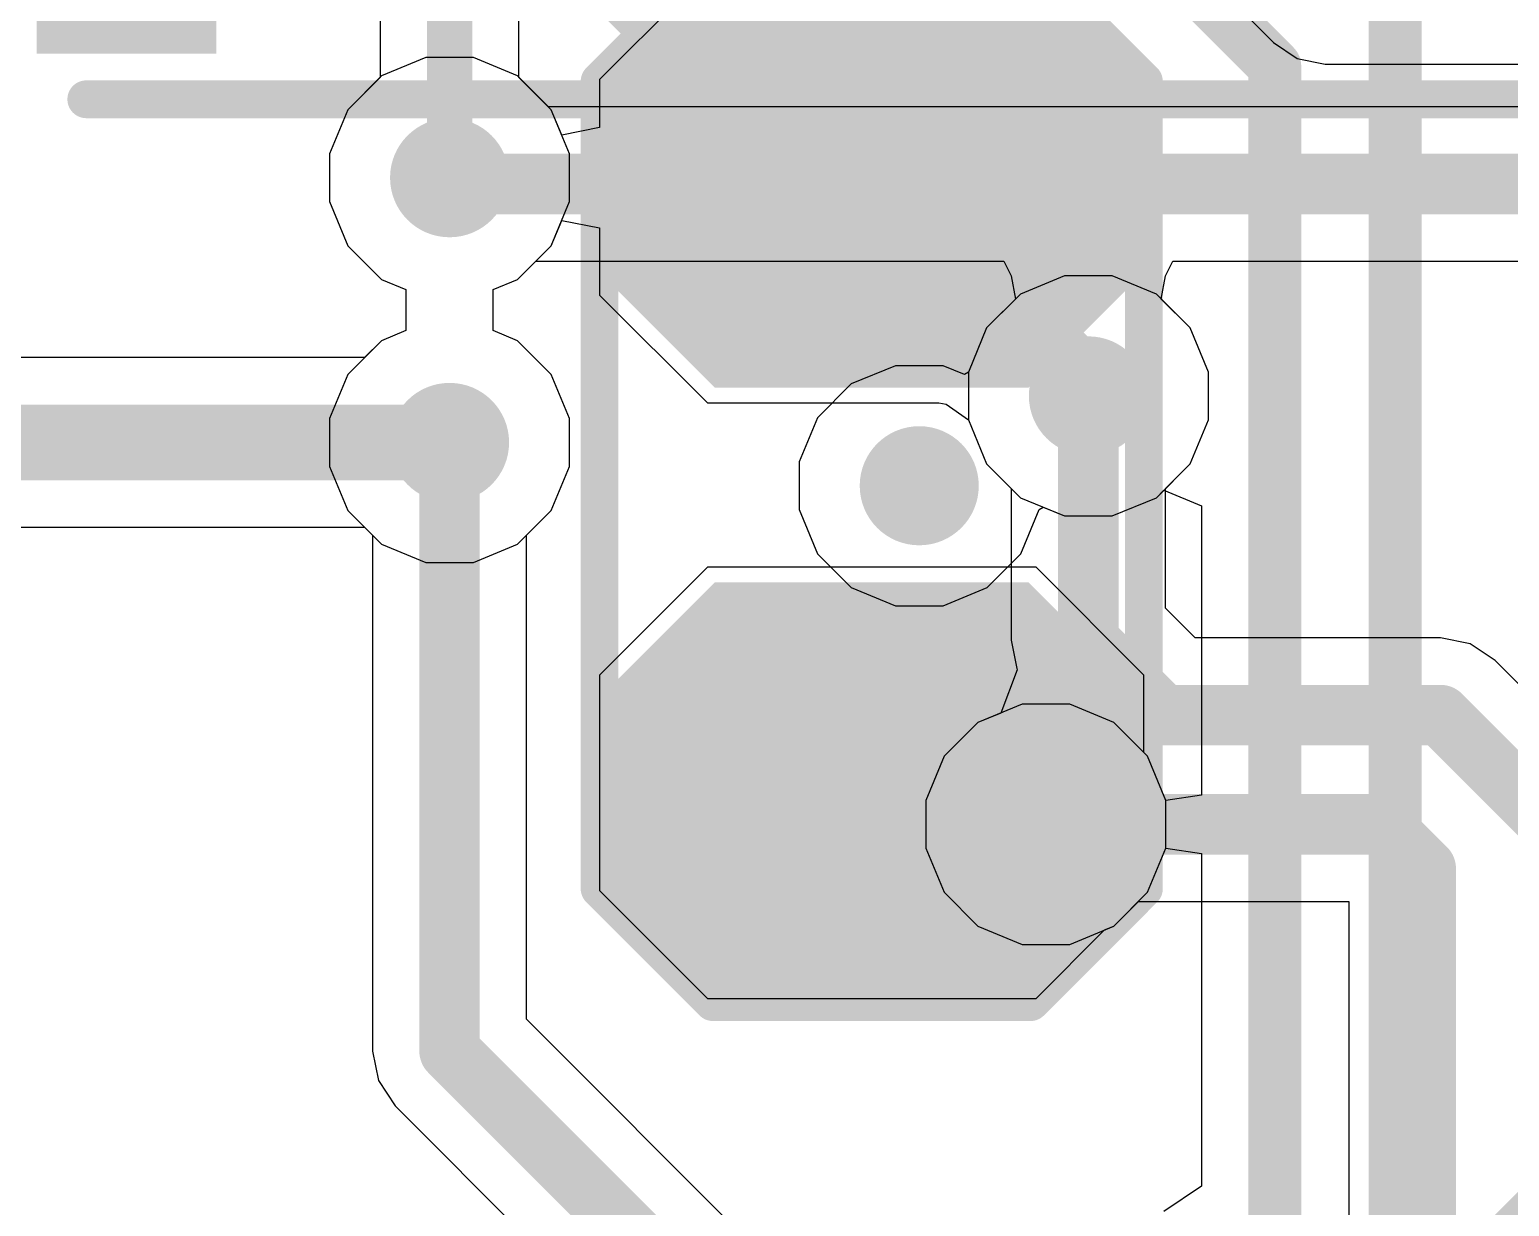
# Model space of a CAD drawing. Header units: inches. Extents: x 0 to 5429, y 0 to 5429.
# Drawn here: x 5.98 to 10.952, y 21.006 to 24.958 of the extents above; entities that cross this region are included whole.
import ezdxf

# ---------------------------------------------------------------- set-up
doc = ezdxf.new("R2010")
doc.units = ezdxf.units.IN
for name, color, linetype in [('Bottom Layer', 5, 'Continuous'), ('Bottom Overlay', 54, 'Continuous'), ('Bottom Paste', 16, 'Continuous'), ('Bottom Solder', 6, 'Continuous'), ('Ground', 16, 'Continuous'), ('Mechanical 13', 56, 'Continuous'), ('Power', 76, 'Continuous'), ('Top Layer', 1, 'Continuous'), ('Top Overlay', 2, 'Continuous'), ('Top Solder', 216, 'Continuous'), ('Via Holes', 16, 'Continuous')]:
    doc.layers.add(name, color=color, linetype=linetype)

# ---------------------------------------------------------------- blocks, each defined once
blk = doc.blocks.new('2_T____P___B_30')
at = {"layer": 'Bottom Layer'}
for points in [[(0.2857, 0.762), (-0.2857, 0.762), (-0.5715, 0.4763), (-0.5715, -0.4763), (-0.2857, -0.762), (0.2857, -0.762), (0.5715, -0.4763), (0.5715, 0.4763)], [(2.2858, 0.762), (1.7143, 0.762), (1.4285, 0.4763), (1.4285, -0.4763), (1.7143, -0.762), (2.2858, -0.762), (2.5715, -0.4763), (2.5715, 0.4763)]]:
    blk.add_hatch(color=5, dxfattribs=at).paths.add_polyline_path(points)
at = {"layer": 'Bottom Paste'}
for points in [[(0.2857, 0.762), (-0.2857, 0.762), (-0.5715, 0.4763), (-0.5715, -0.4763), (-0.2857, -0.762), (0.2857, -0.762), (0.5715, -0.4763), (0.5715, 0.4763)], [(2.2858, 0.762), (1.7143, 0.762), (1.4285, 0.4763), (1.4285, -0.4763), (1.7143, -0.762), (2.2858, -0.762), (2.5715, -0.4763), (2.5715, 0.4763)]]:
    blk.add_hatch(color=16, dxfattribs=at).paths.add_polyline_path(points)
at = {"layer": 'Bottom Solder'}
for points in [[(0.3366, 0.8636), (-0.3366, 0.8636), (-0.6731, 0.5271), (-0.6731, -0.5271), (-0.3366, -0.8636), (0.3366, -0.8636), (0.6731, -0.5271), (0.6731, 0.5271)], [(2.3366, 0.8636), (1.6635, 0.8636), (1.3269, 0.5271), (1.3269, -0.5271), (1.6635, -0.8636), (2.3366, -0.8636), (2.6731, -0.5271), (2.6731, 0.5271)]]:
    blk.add_hatch(color=6, dxfattribs=at).paths.add_polyline_path(points)
at = {"layer": 'Bottom Overlay', "const_width": 0.127}
for points in [[(-0.3556, 0.9144), (-0.7366, 0.5334)], [(-0.3556, 0.9144), (2.3556, 0.9144)], [(2.3556, 0.9144), (2.7366, 0.5334)], [(-0.7366, 0.5334), (-0.7366, -0.5334)], [(2.7366, 0.5334), (2.7366, -0.5334)], [(-0.7366, -0.5334), (-0.3556, -0.9144)], [(2.7366, -0.5334), (2.3556, -0.9144)], [(-0.3556, -0.9144), (2.3556, -0.9144)]]:
    blk.add_lwpolyline(points, dxfattribs=at)
at = {"layer": 'Bottom Overlay', "const_width": 0.0635}
for points in [[(-0.3874, 0.9144, 1), (-0.3239, 0.9144, 1)], [(-0.3874, 0.9144, 1), (-0.3239, 0.9144, 1)], [(2.3239, 0.9144, 1), (2.3874, 0.9144, 1)], [(2.3239, 0.9144, 1), (2.3874, 0.9144, 1)], [(-0.7683, 0.5334, 1), (-0.7048, 0.5334, 1)], [(-0.7683, 0.5334, 1), (-0.7048, 0.5334, 1)], [(2.7049, 0.5334, 1), (2.7684, 0.5334, 1)], [(2.7049, 0.5334, 1), (2.7684, 0.5334, 1)], [(-0.7683, -0.5334, 1), (-0.7048, -0.5334, 1)], [(-0.7683, -0.5334, 1), (-0.7048, -0.5334, 1)], [(2.7049, -0.5334, 1), (2.7684, -0.5334, 1)], [(2.7049, -0.5334, 1), (2.7684, -0.5334, 1)], [(-0.3874, -0.9144, 1), (-0.3239, -0.9144, 1)], [(-0.3874, -0.9144, 1), (-0.3239, -0.9144, 1)], [(2.3239, -0.9144, 1), (2.3874, -0.9144, 1)], [(2.3239, -0.9144, 1), (2.3874, -0.9144, 1)]]:
    blk.add_lwpolyline(points, format="xyb", close=True, dxfattribs=at)
blk = doc.blocks.new('FH34SRJ_24S_0_5SH_50__49')
at = {"layer": 'Top Solder'}
blk.add_hatch(color=216, dxfattribs=at).paths.add_polyline_path([(-6.4484, -1.7516), (-7.0516, -1.7516), (-7.0516, -0.7484), (-6.4484, -0.7484)])
at = {"layer": 'Mechanical 13', "const_width": 0.127}
for points in [[(-5.0946, -1.5894), (-4.9314, -1.7526)], [(-4.8514, -1.7526), (-4.6882, -1.5894)]]:
    blk.add_lwpolyline(points, dxfattribs=at)
at = {"layer": 'Mechanical 13', "const_width": 0.0635}
for points in [[(-4.9631, -1.7526, 1), (-4.8996, -1.7526, 1)], [(-4.8831, -1.7526, 1), (-4.8197, -1.7526, 1)]]:
    blk.add_lwpolyline(points, format="xyb", close=True, dxfattribs=at)
at = {"layer": 'Top Overlay', "const_width": 0.127}
blk.add_lwpolyline([(-6.8848, -1.905), (6.8914, -1.905)], dxfattribs=at)
at = {"layer": 'Top Overlay', "const_width": 0.0635}
blk.add_lwpolyline([(-6.9165, -1.905, 1), (-6.853, -1.905, 1)], format="xyb", close=True, dxfattribs=at)

msp = doc.modelspace()

# ---------------------------------------------------------------- hatches: boundary and pattern name
at = {"layer": 'Bottom Layer'}
h = msp.add_hatch(color=5, dxfattribs=at)
edge = h.paths.add_edge_path()
edge.add_arc((7.3914, 24.4602), 0.2, 0, 360)
h = msp.add_hatch(color=5, dxfattribs=at)
edge = h.paths.add_edge_path()
edge.add_arc((9.5379, 23.7275), 0.2, 0, 360)
h = msp.add_hatch(color=5, dxfattribs=at)
edge = h.paths.add_edge_path()
edge.add_arc((7.3914, 23.5712), 0.2, 0, 360)
h = msp.add_hatch(color=5, dxfattribs=at)
edge = h.paths.add_edge_path()
edge.add_arc((8.9695, 23.4258), 0.2, 0, 360)
h = msp.add_hatch(color=5, dxfattribs=at)
edge = h.paths.add_edge_path()
edge.add_arc((9.3951, 22.2889), 0.2, 0, 360)
at = {"layer": 'Ground'}
h = msp.add_hatch(color=16, dxfattribs=at)
edge = h.paths.add_edge_path()
edge.add_arc((7.3914, 24.4602), 0.2, 0, 360)
h = msp.add_hatch(color=16, dxfattribs=at)
edge = h.paths.add_edge_path()
edge.add_arc((9.5379, 23.7275), 0.2, 0, 360)
h = msp.add_hatch(color=16, dxfattribs=at)
edge = h.paths.add_edge_path()
edge.add_arc((7.3914, 23.5712), 0.2, 0, 360)
h = msp.add_hatch(color=16, dxfattribs=at)
edge = h.paths.add_edge_path()
edge.add_arc((8.9695, 23.4258), 0.2, 0, 360)
h = msp.add_hatch(color=16, dxfattribs=at)
edge = h.paths.add_edge_path()
edge.add_arc((9.3951, 22.2889), 0.2, 0, 360)
at = {"layer": 'Power'}
h = msp.add_hatch(color=76, dxfattribs=at)
edge = h.paths.add_edge_path()
edge.add_arc((7.3914, 24.4602), 0.2, 0, 360)
h = msp.add_hatch(color=76, dxfattribs=at)
edge = h.paths.add_edge_path()
edge.add_arc((9.5379, 23.7275), 0.2, 0, 360)
h = msp.add_hatch(color=76, dxfattribs=at)
edge = h.paths.add_edge_path()
edge.add_arc((7.3914, 23.5712), 0.2, 0, 360)
h = msp.add_hatch(color=76, dxfattribs=at)
edge = h.paths.add_edge_path()
edge.add_arc((8.9695, 23.4258), 0.2, 0, 360)
h = msp.add_hatch(color=76, dxfattribs=at)
edge = h.paths.add_edge_path()
edge.add_arc((9.3951, 22.2889), 0.2, 0, 360)
at = {"layer": 'Top Layer'}
h = msp.add_hatch(color=1, dxfattribs=at)
edge = h.paths.add_edge_path()
edge.add_arc((7.3914, 24.4602), 0.2, 0, 360)
h = msp.add_hatch(color=1, dxfattribs=at)
edge = h.paths.add_edge_path()
edge.add_arc((9.5379, 23.7275), 0.2, 0, 360)
h = msp.add_hatch(color=1, dxfattribs=at)
edge = h.paths.add_edge_path()
edge.add_arc((7.3914, 23.5712), 0.2, 0, 360)
h = msp.add_hatch(color=1, dxfattribs=at)
edge = h.paths.add_edge_path()
edge.add_arc((8.9695, 23.4258), 0.2, 0, 360)
h = msp.add_hatch(color=1, dxfattribs=at)
edge = h.paths.add_edge_path()
edge.add_arc((9.3951, 22.2889), 0.2, 0, 360)
at = {"layer": 'Via Holes'}
h = msp.add_hatch(color=7, dxfattribs=at)
edge = h.paths.add_edge_path()
edge.add_arc((7.3914, 24.4602), 0.1, 0, 360)
h = msp.add_hatch(color=7, dxfattribs=at)
edge = h.paths.add_edge_path()
edge.add_arc((9.5379, 23.7275), 0.1, 0, 360)
h = msp.add_hatch(color=7, dxfattribs=at)
edge = h.paths.add_edge_path()
edge.add_arc((7.3914, 23.5712), 0.1, 0, 360)
h = msp.add_hatch(color=7, dxfattribs=at)
edge = h.paths.add_edge_path()
edge.add_arc((8.9695, 23.4258), 0.1, 0, 360)
h = msp.add_hatch(color=7, dxfattribs=at)
edge = h.paths.add_edge_path()
edge.add_arc((9.3951, 22.2889), 0.1, 0, 360)

# ---------------------------------------------------------------- linework, layer by layer
at = {"layer": 'Bottom Layer'}
for p, q in [((7.6245, 24.7973), (7.6245, 26.7208)), ((7.1583, 26.6243), (7.1583, 24.7973)), ((8.2575, 25.1521), (7.8955, 24.7902)), ((7.1583, 24.7973), (7.0496, 24.6886)), ((7.7332, 24.6886), (7.6245, 24.7973)), ((7.8955, 24.7902), (7.8955, 24.6286)), ((7.0496, 24.6886), (6.9882, 24.5404)), ((7.7685, 24.6034), (7.7332, 24.6886)), ((7.8955, 24.6286), (7.7685, 24.6034)), ((6.9882, 24.5404), (6.9882, 24.38)), ((6.9882, 24.38), (7.0496, 24.2318)), ((7.7332, 24.2318), (7.7685, 24.317)), ((7.7685, 24.317), (7.8955, 24.2918)), ((7.8955, 24.2918), (7.8955, 24.0663)), ((7.0496, 24.2318), (7.163, 24.1184)), ((7.6198, 24.1184), (7.7332, 24.2318)), ((7.163, 24.1184), (7.245, 24.0844)), ((7.5378, 24.0844), (7.6198, 24.1184)), ((7.245, 24.0844), (7.245, 23.947)), ((7.5378, 23.947), (7.5378, 24.0844)), ((7.8955, 24.0663), (8.2575, 23.7043)), ((7.245, 23.947), (7.163, 23.913)), ((7.6198, 23.913), (7.5378, 23.947)), ((7.163, 23.913), (7.0496, 23.7996)), ((7.7332, 23.7996), (7.6198, 23.913)), ((7.0496, 23.7996), (6.9882, 23.6514)), ((7.7946, 23.6514), (7.7332, 23.7996)), ((8.2575, 23.7043), (9.035, 23.7043)), ((9.035, 23.7043), (9.06, 23.6993)), ((9.06, 23.6993), (9.1347, 23.6473)), ((6.9882, 23.6514), (6.9882, 23.491)), ((7.7946, 23.491), (7.7946, 23.6514)), ((9.1347, 23.6473), (9.196, 23.4991)), ((6.9882, 23.491), (7.0496, 23.3428)), ((7.7332, 23.3428), (7.7946, 23.491)), ((9.196, 23.4991), (9.3095, 23.3857)), ((9.3095, 23.3857), (9.4577, 23.3243)), ((9.6181, 23.3243), (9.7663, 23.3857)), ((9.7663, 23.3857), (9.7911, 23.4106)), ((9.7911, 23.4106), (9.9181, 23.358)), ((7.0496, 23.3428), (7.1324, 23.26)), ((7.6504, 23.26), (7.7332, 23.3428)), ((9.4577, 23.3243), (9.6181, 23.3243)), ((9.9181, 23.358), (9.9181, 22.3864)), ((7.1324, 23.26), (7.1324, 21.5271)), ((7.6504, 21.6343), (7.6504, 23.26)), ((8.2575, 23.1521), (7.8955, 22.7902)), ((9.3624, 23.1521), (8.2575, 23.1521)), ((9.7243, 22.7902), (9.3624, 23.1521)), ((7.8955, 22.7902), (7.8955, 22.0663)), ((9.7243, 22.5299), (9.7243, 22.7902)), ((9.7369, 22.5173), (9.7243, 22.5299)), ((9.7983, 22.3691), (9.7369, 22.5173)), ((9.9181, 22.3864), (9.7983, 22.3691)), ((9.7369, 22.0605), (9.7983, 22.2087)), ((9.7983, 22.2087), (9.9181, 22.1914)), ((9.9181, 22.1914), (9.9181, 21.0736)), ((7.8955, 22.0663), (8.2575, 21.7043)), ((9.6235, 21.9471), (9.7369, 22.0605)), ((9.3624, 21.7043), (9.5922, 21.9341)), ((9.5922, 21.9341), (9.6235, 21.9471)), ((8.2575, 21.7043), (9.3624, 21.7043)), ((8.4263, 20.8584), (7.6504, 21.6343)), ((7.1324, 21.5271), (7.1521, 21.428)), ((7.1521, 21.428), (7.2083, 21.344)), ((7.2083, 21.344), (8.136, 20.4163)), ((9.9181, 21.0736), (9.7911, 20.9887))]:
    msp.add_line(p, q, dxfattribs=at)
for points, const_width in [([(7.3914, 24.4602), (7.3914, 26.7208)], 0.1524), ([(9.5366, 25.4624), (10.1641, 24.8348)], 0.1778), ([(10.5684, 14.0663), (10.5684, 25.1453)], 0.1778), ([(10.1641, 14.3707), (10.1641, 24.8348)], 0.1778), ([(8.8099, 24.4282), (9.06, 23.9583)], 0.2032), ([(9.06, 23.9583), (9.1181, 24.0164)], 0.2032), ([(9.1181, 24.0164), (9.3022, 24.0164)], 0.2032), ([(9.3022, 24.0164), (9.5379, 23.7808)], 0.2032), ([(9.5379, 23.7275), (9.5379, 23.7808)], 0.2032), ([(7.3914, 21.5271), (7.3914, 23.5712)], 0.2032), ([(10.9568, 20.9219), (11.6078, 21.5729)], 0.1524), ([(7.3914, 21.5271), (8.3191, 20.5994)], 0.2032)]:
    msp.add_lwpolyline(points, dxfattribs=dict(at, const_width=const_width))
for points, const_width in [([(10.1197, 24.8348, 1), (10.2086, 24.8348, 1)], 0.0889), ([(10.1197, 24.8348, 1), (10.2086, 24.8348, 1)], 0.0889), ([(7.3533, 24.4602, 1), (7.4295, 24.4602, 1)], 0.0762), ([(8.7591, 24.4282, 1), (8.8607, 24.4282, 1)], 0.1016), ([(9.0673, 24.0164, 1), (9.1689, 24.0164, 1)], 0.1016), ([(9.0673, 24.0164, 1), (9.1689, 24.0164, 1)], 0.1016), ([(9.2514, 24.0164, 1), (9.353, 24.0164, 1)], 0.1016), ([(9.2514, 24.0164, 1), (9.353, 24.0164, 1)], 0.1016), ([(9.0092, 23.9583, 1), (9.1108, 23.9583, 1)], 0.1016), ([(9.0092, 23.9583, 1), (9.1108, 23.9583, 1)], 0.1016), ([(9.4871, 23.7808, 1), (9.5887, 23.7808, 1)], 0.1016), ([(9.4871, 23.7808, 1), (9.5887, 23.7808, 1)], 0.1016), ([(9.4871, 23.7275, 1), (9.5887, 23.7275, 1)], 0.1016), ([(7.3406, 23.5712, 1), (7.4422, 23.5712, 1)], 0.1016), ([(7.3406, 21.5271, 1), (7.4422, 21.5271, 1)], 0.1016), ([(7.3406, 21.5271, 1), (7.4422, 21.5271, 1)], 0.1016)]:
    msp.add_lwpolyline(points, format="xyb", close=True, dxfattribs=dict(at, const_width=const_width))
at = {"layer": 'Ground'}
for p, q in [((7.3112, 24.8634), (7.163, 24.802)), ((7.4716, 24.8634), (7.3112, 24.8634)), ((7.6198, 24.802), (7.4716, 24.8634)), ((7.163, 24.802), (7.0496, 24.6886)), ((7.7332, 24.6886), (7.6198, 24.802)), ((7.0496, 24.6886), (6.9882, 24.5404)), ((7.7946, 24.5404), (7.7332, 24.6886)), ((6.9882, 24.5404), (6.9882, 24.38)), ((7.7946, 24.38), (7.7946, 24.5404)), ((6.9882, 24.38), (7.0496, 24.2318)), ((7.7332, 24.2318), (7.7946, 24.38)), ((7.0496, 24.2318), (7.163, 24.1184)), ((7.6198, 24.1184), (7.7332, 24.2318)), ((7.163, 24.1184), (7.245, 24.0844)), ((7.5378, 24.0844), (7.6198, 24.1184)), ((9.4577, 24.1307), (9.3095, 24.0693)), ((9.6181, 24.1307), (9.4577, 24.1307)), ((9.7663, 24.0693), (9.6181, 24.1307)), ((7.245, 24.0844), (7.245, 23.947)), ((7.5378, 23.947), (7.5378, 24.0844)), ((9.3095, 24.0693), (9.196, 23.9559)), ((9.8797, 23.9559), (9.7663, 24.0693)), ((7.245, 23.947), (7.163, 23.913)), ((7.6198, 23.913), (7.5378, 23.947)), ((9.196, 23.9559), (9.1347, 23.8077)), ((9.9411, 23.8077), (9.8797, 23.9559)), ((7.163, 23.913), (7.0496, 23.7996)), ((7.7332, 23.7996), (7.6198, 23.913)), ((7.0496, 23.7996), (6.9882, 23.6514)), ((7.7946, 23.6514), (7.7332, 23.7996)), ((9.1347, 23.8077), (9.1347, 23.6473)), ((9.9411, 23.6473), (9.9411, 23.8077)), ((6.9882, 23.6514), (6.9882, 23.491)), ((7.7946, 23.491), (7.7946, 23.6514)), ((9.1347, 23.6473), (9.196, 23.4991)), ((9.8797, 23.4991), (9.9411, 23.6473)), ((6.9882, 23.491), (7.0496, 23.3428)), ((7.7332, 23.3428), (7.7946, 23.491)), ((9.196, 23.4991), (9.3095, 23.3857)), ((9.7663, 23.3857), (9.8797, 23.4991)), ((9.3095, 23.3857), (9.4577, 23.3243)), ((9.6181, 23.3243), (9.7663, 23.3857)), ((7.0496, 23.3428), (7.163, 23.2294)), ((7.6198, 23.2294), (7.7332, 23.3428)), ((9.4577, 23.3243), (9.6181, 23.3243)), ((7.163, 23.2294), (7.3112, 23.168)), ((7.4716, 23.168), (7.6198, 23.2294)), ((7.3112, 23.168), (7.4716, 23.168)), ((9.3149, 22.6921), (9.1667, 22.6307)), ((9.4753, 22.6921), (9.3149, 22.6921)), ((9.6235, 22.6307), (9.4753, 22.6921)), ((9.1667, 22.6307), (9.0533, 22.5173)), ((9.7369, 22.5173), (9.6235, 22.6307)), ((9.0533, 22.5173), (8.9919, 22.3691)), ((9.7983, 22.3691), (9.7369, 22.5173)), ((8.9919, 22.3691), (8.9919, 22.2087)), ((9.7983, 22.2087), (9.7983, 22.3691)), ((8.9919, 22.2087), (9.0533, 22.0605)), ((9.7369, 22.0605), (9.7983, 22.2087)), ((9.0533, 22.0605), (9.1667, 21.9471)), ((9.6235, 21.9471), (9.7369, 22.0605)), ((9.1667, 21.9471), (9.3149, 21.8857)), ((9.4753, 21.8857), (9.6235, 21.9471)), ((9.3149, 21.8857), (9.4753, 21.8857))]:
    msp.add_line(p, q, dxfattribs=at)
at = {"layer": 'Power'}
for p, q in [((7.3112, 24.8634), (7.163, 24.802)), ((7.4716, 24.8634), (7.3112, 24.8634)), ((7.6198, 24.802), (7.4716, 24.8634)), ((7.163, 24.802), (7.0496, 24.6886)), ((7.7332, 24.6886), (7.6198, 24.802)), ((7.0496, 24.6886), (6.9882, 24.5404)), ((7.7946, 24.5404), (7.7332, 24.6886)), ((6.9882, 24.5404), (6.9882, 24.38)), ((7.7946, 24.38), (7.7946, 24.5404)), ((6.9882, 24.38), (7.0496, 24.2318)), ((7.7332, 24.2318), (7.7946, 24.38)), ((7.0496, 24.2318), (7.163, 24.1184)), ((7.6198, 24.1184), (7.7332, 24.2318)), ((7.163, 24.1184), (7.245, 24.0844)), ((7.5378, 24.0844), (7.6198, 24.1184)), ((9.4577, 24.1307), (9.3095, 24.0693)), ((9.6181, 24.1307), (9.4577, 24.1307)), ((9.7663, 24.0693), (9.6181, 24.1307)), ((7.245, 24.0844), (7.245, 23.947)), ((7.5378, 23.947), (7.5378, 24.0844)), ((9.3095, 24.0693), (9.196, 23.9559)), ((9.8797, 23.9559), (9.7663, 24.0693)), ((7.245, 23.947), (7.163, 23.913)), ((7.6198, 23.913), (7.5378, 23.947)), ((9.196, 23.9559), (9.1347, 23.8077)), ((9.9411, 23.8077), (9.8797, 23.9559)), ((7.163, 23.913), (7.0496, 23.7996)), ((7.7332, 23.7996), (7.6198, 23.913)), ((8.8893, 23.829), (8.7411, 23.7677)), ((9.0497, 23.829), (8.8893, 23.829)), ((9.1218, 23.7992), (9.0497, 23.829)), ((7.0496, 23.7996), (6.9882, 23.6514)), ((7.7946, 23.6514), (7.7332, 23.7996)), ((8.7411, 23.7677), (8.6277, 23.6542)), ((9.1347, 23.8077), (9.1218, 23.7992)), ((9.9411, 23.6473), (9.9411, 23.8077)), ((6.9882, 23.6514), (6.9882, 23.491)), ((7.7946, 23.491), (7.7946, 23.6514)), ((8.6277, 23.6542), (8.5663, 23.506)), ((9.8797, 23.4991), (9.9411, 23.6473)), ((6.9882, 23.491), (7.0496, 23.3428)), ((7.7332, 23.3428), (7.7946, 23.491)), ((8.5663, 23.506), (8.5663, 23.3456)), ((9.7663, 23.3857), (9.8797, 23.4991)), ((9.6181, 23.3243), (9.7663, 23.3857)), ((7.0496, 23.3428), (7.163, 23.2294)), ((7.6198, 23.2294), (7.7332, 23.3428)), ((8.5663, 23.3456), (8.6277, 23.1975)), ((9.3113, 23.1975), (9.3727, 23.3456)), ((9.3727, 23.3456), (9.3855, 23.3542)), ((9.3855, 23.3542), (9.4577, 23.3243)), ((9.4577, 23.3243), (9.6181, 23.3243)), ((7.163, 23.2294), (7.3112, 23.168)), ((7.4716, 23.168), (7.6198, 23.2294)), ((8.6277, 23.1975), (8.7411, 23.084)), ((9.1979, 23.084), (9.3113, 23.1975)), ((7.3112, 23.168), (7.4716, 23.168)), ((8.7411, 23.084), (8.8893, 23.0226)), ((9.0497, 23.0226), (9.1979, 23.084)), ((8.8893, 23.0226), (9.0497, 23.0226)), ((9.3149, 22.6921), (9.1667, 22.6307)), ((9.4753, 22.6921), (9.3149, 22.6921)), ((9.6235, 22.6307), (9.4753, 22.6921)), ((9.1667, 22.6307), (9.0533, 22.5173)), ((9.7369, 22.5173), (9.6235, 22.6307)), ((9.0533, 22.5173), (8.9919, 22.3691)), ((9.7983, 22.3691), (9.7369, 22.5173)), ((8.9919, 22.3691), (8.9919, 22.2087)), ((9.7983, 22.2087), (9.7983, 22.3691)), ((8.9919, 22.2087), (9.0533, 22.0605)), ((9.7369, 22.0605), (9.7983, 22.2087)), ((9.0533, 22.0605), (9.1667, 21.9471)), ((9.6235, 21.9471), (9.7369, 22.0605)), ((9.1667, 21.9471), (9.3149, 21.8857)), ((9.4753, 21.8857), (9.6235, 21.9471)), ((9.3149, 21.8857), (9.4753, 21.8857))]:
    msp.add_line(p, q, dxfattribs=at)
at = {"layer": 'Top Layer'}
for p, q in [((10.0374, 25.036), (10.1594, 24.9139)), ((10.1594, 24.9139), (10.2393, 24.8606)), ((7.3112, 24.8634), (7.163, 24.802)), ((7.4716, 24.8634), (7.3112, 24.8634)), ((7.6198, 24.802), (7.4716, 24.8634)), ((10.2393, 24.8606), (10.3334, 24.8418)), ((10.3334, 24.8418), (18.8045, 24.8418)), ((7.163, 24.802), (7.0496, 24.6886)), ((7.7239, 24.6979), (7.6198, 24.802)), ((7.0496, 24.6886), (6.9882, 24.5404)), ((11.1086, 24.6979), (7.7239, 24.6979)), ((6.9882, 24.5404), (6.9882, 24.38)), ((6.9882, 24.38), (7.0496, 24.2318)), ((7.0496, 24.2318), (7.163, 24.1184)), ((7.6198, 24.1184), (7.6814, 24.1799)), ((7.6814, 24.1799), (9.2541, 24.1799)), ((9.2541, 24.1799), (9.2789, 24.1304)), ((9.7968, 24.1304), (9.8216, 24.1799)), ((9.8216, 24.1799), (11.0014, 24.1799)), ((7.163, 24.1184), (7.245, 24.0844)), ((7.5378, 24.0844), (7.6198, 24.1184)), ((9.2789, 24.1304), (9.2931, 24.0529)), ((9.7826, 24.0529), (9.7968, 24.1304)), ((7.245, 24.0844), (7.245, 23.947)), ((7.5378, 23.947), (7.5378, 24.0844)), ((9.2931, 24.0529), (9.196, 23.9559)), ((9.8797, 23.9559), (9.7826, 24.0529)), ((7.245, 23.947), (7.163, 23.913)), ((7.6198, 23.913), (7.5378, 23.947)), ((9.196, 23.9559), (9.1347, 23.8077)), ((9.9411, 23.8077), (9.8797, 23.9559)), ((7.163, 23.913), (7.1061, 23.8561)), ((7.7332, 23.7996), (7.6198, 23.913)), ((7.1061, 23.8561), (5.7532, 23.8561)), ((7.7946, 23.6514), (7.7332, 23.7996)), ((9.1347, 23.8077), (9.1347, 23.6473)), ((9.9411, 23.6473), (9.9411, 23.8077)), ((7.7946, 23.491), (7.7946, 23.6514)), ((9.1347, 23.6473), (9.196, 23.4991)), ((9.8797, 23.4991), (9.9411, 23.6473)), ((7.7332, 23.3428), (7.7946, 23.491)), ((9.196, 23.4991), (9.2789, 23.4163)), ((9.7968, 23.4163), (9.8797, 23.4991)), ((9.2789, 23.4163), (9.2789, 22.9072)), ((9.7968, 23.0145), (9.7968, 23.4163)), ((7.6198, 23.2294), (7.7332, 23.3428)), ((5.7532, 23.2863), (7.1061, 23.2863)), ((7.1061, 23.2863), (7.163, 23.2294)), ((7.163, 23.2294), (7.3112, 23.168)), ((7.4716, 23.168), (7.6198, 23.2294)), ((7.3112, 23.168), (7.4716, 23.168)), ((9.8968, 22.9146), (9.7968, 23.0145)), ((9.2789, 22.9072), (9.2978, 22.812)), ((10.7211, 22.9146), (9.8968, 22.9146)), ((10.8202, 22.8948), (10.7211, 22.9146)), ((10.9043, 22.8387), (10.8202, 22.8948)), ((11.1975, 22.5455), (10.9043, 22.8387)), ((9.2984, 22.8077), (9.2432, 22.6624)), ((9.2978, 22.812), (9.2984, 22.8077)), ((9.1667, 22.6307), (9.0533, 22.5173)), ((9.2432, 22.6624), (9.1667, 22.6307)), ((9.0533, 22.5173), (8.9919, 22.3691)), ((8.9919, 22.3691), (8.9919, 22.2087)), ((8.9919, 22.2087), (9.0533, 22.0605)), ((9.0533, 22.0605), (9.1667, 21.9471)), ((9.6235, 21.9471), (9.7063, 22.0299)), ((9.7063, 22.0299), (10.4124, 22.0299)), ((10.4124, 22.0299), (10.4124, 20.4422)), ((9.1667, 21.9471), (9.3149, 21.8857)), ((9.4753, 21.8857), (9.6235, 21.9471)), ((9.3149, 21.8857), (9.4753, 21.8857))]:
    msp.add_line(p, q, dxfattribs=at)
for points, const_width in [([(7.3914, 24.4602), (7.4127, 24.4389)], 0.2032), ([(7.4127, 24.4389), (11.1086, 24.4389)], 0.2032), ([(9.5379, 22.9072), (9.5379, 23.7275)], 0.2032), ([(5.4158, 23.5712), (7.3914, 23.5712)], 0.254), ([(9.5379, 22.9072), (9.7895, 22.6556)], 0.2032), ([(9.7895, 22.6556), (10.7211, 22.6556)], 0.2032), ([(10.7211, 22.6556), (11.0739, 22.3028)], 0.2032), ([(9.3951, 22.2889), (10.5228, 22.2889)], 0.2032), ([(10.5228, 22.2889), (10.6714, 22.1403)], 0.2032), ([(10.6714, 19.344), (10.6714, 22.1403)], 0.2032)]:
    msp.add_lwpolyline(points, dxfattribs=dict(at, const_width=const_width))
for points, const_width in [([(7.3406, 24.4602, 1), (7.4422, 24.4602, 1)], 0.1016), ([(7.3619, 24.4389, 1), (7.4635, 24.4389, 1)], 0.1016), ([(7.3619, 24.4389, 1), (7.4635, 24.4389, 1)], 0.1016), ([(9.4871, 23.7275, 1), (9.5887, 23.7275, 1)], 0.1016), ([(7.3279, 23.5712, 1), (7.4549, 23.5712, 1)], 0.127), ([(9.4871, 22.9072, 1), (9.5887, 22.9072, 1)], 0.1016), ([(9.4871, 22.9072, 1), (9.5887, 22.9072, 1)], 0.1016), ([(9.7387, 22.6556, 1), (9.8403, 22.6556, 1)], 0.1016), ([(9.7387, 22.6556, 1), (9.8403, 22.6556, 1)], 0.1016), ([(10.6703, 22.6556, 1), (10.7719, 22.6556, 1)], 0.1016), ([(10.6703, 22.6556, 1), (10.7719, 22.6556, 1)], 0.1016), ([(9.3443, 22.2889, 1), (9.4459, 22.2889, 1)], 0.1016), ([(10.472, 22.2889, 1), (10.5736, 22.2889, 1)], 0.1016), ([(10.472, 22.2889, 1), (10.5736, 22.2889, 1)], 0.1016), ([(10.6206, 22.1403, 1), (10.7222, 22.1403, 1)], 0.1016), ([(10.6206, 22.1403, 1), (10.7222, 22.1403, 1)], 0.1016)]:
    msp.add_lwpolyline(points, format="xyb", close=True, dxfattribs=dict(at, const_width=const_width))

# ---------------------------------------------------------------- block references
msp.add_blockref('FH34SRJ_24S_0_5SH_50__49', (13.0556, 26.6286))
at = {"rotation": 90}
msp.add_blockref('2_T____P___B_30', (8.8099, 22.4282), dxfattribs=at)

doc.saveas('drawing.dxf')
